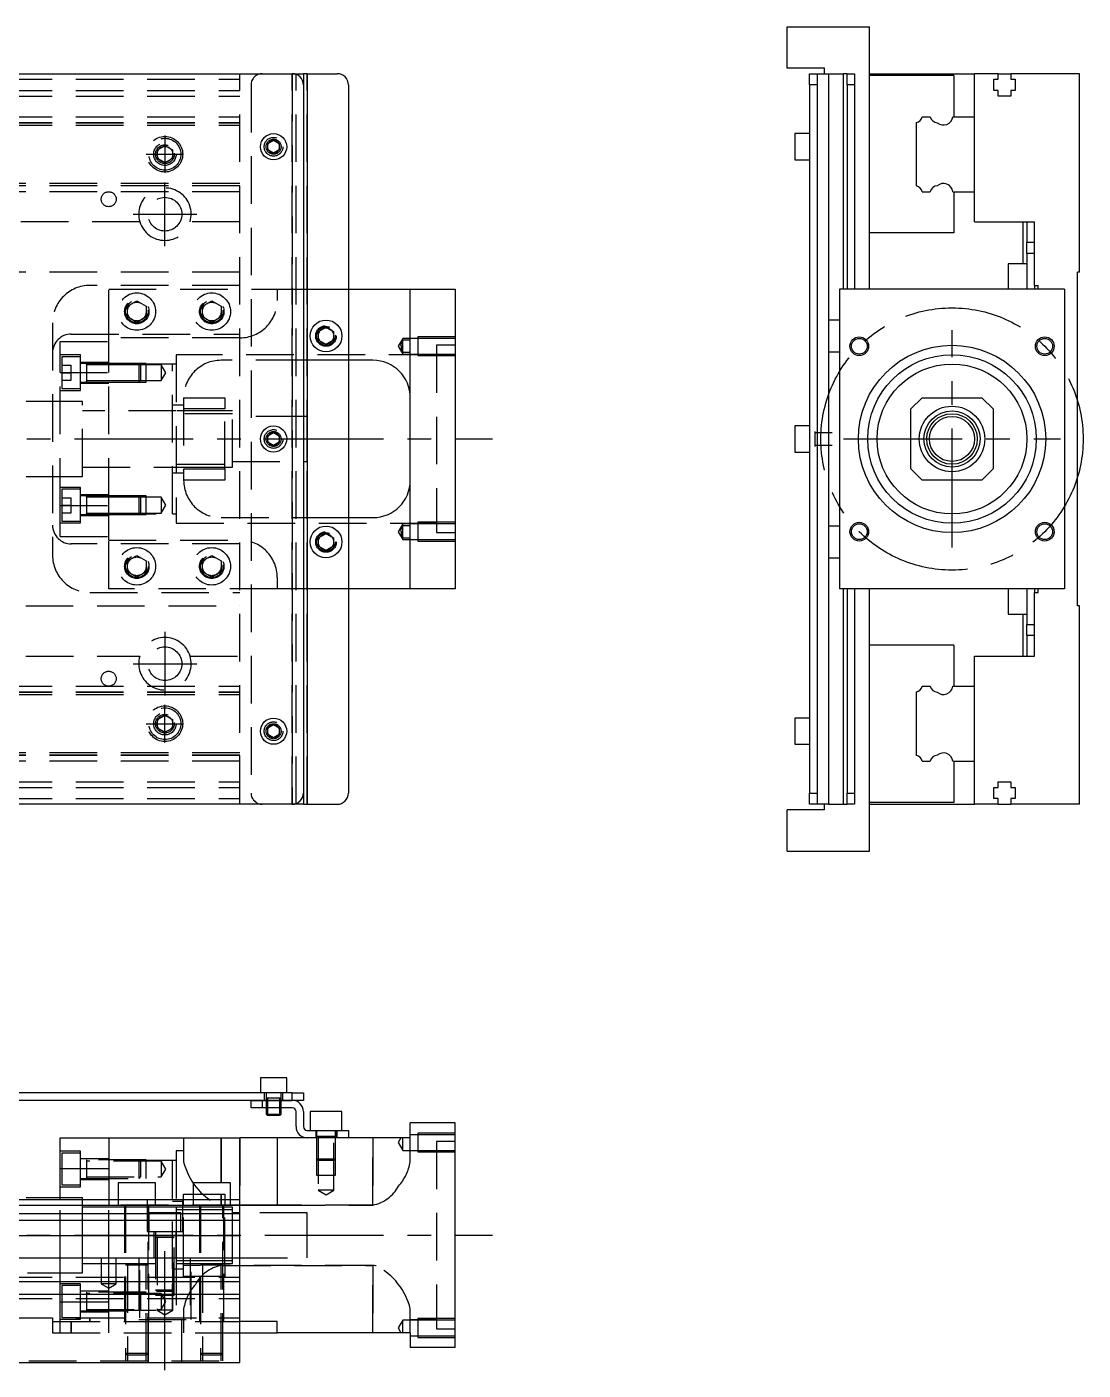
# Model space of a CAD drawing. Extents: x -15 to 762, y -280 to 112.
# Drawn here: x 480.1 to 762.1, y -248.6 to 110 of the extents above; entities that cross this region are included whole.
import ezdxf

# ---------------------------------------------------------------- set-up
doc = ezdxf.new("R2010")
doc.units = 0
doc.linetypes.add('CENTER', pattern=[50.8, 31.75, -6.35, 6.35, -6.35])
doc.linetypes.add('DASHED', pattern=[19.05, 12.7, -6.35])
doc.layers.get('0').update_dxf_attribs({"linetype": 'CONTINUOUS'})
doc.layers.add('CENTER', color=1, linetype='CENTER')

msp = doc.modelspace()

# ---------------------------------------------------------------- linework, layer by layer
at = {"color": 7, "linetype": 'CONTINUOUS'}
for p, q in [((683.1, 110), (705.1, 110)), ((683.1, 99), (683.1, 110)), ((705.1, 40), (705.1, 110)), ((3, 97.5), (551, 97.5)), ((551, 97.5), (554, 97.5)), ((554, 97.5), (554, 94.5)), ((555, 97.5), (554, 97.5)), ((555, 97.5), (555, -97.5)), ((555, 97.5), (563, 97.5)), ((693.1, 99), (683.1, 99)), ((689.1, 97.5), (691.1, 97.5)), ((689.1, 94.5), (689.1, 97.5)), ((691.1, 97.5), (694.1, 97.5)), ((691.1, 97.5), (691.1, 94.5)), ((693.1, 97.5), (693.1, 99)), ((694.1, 97.5), (694.1, 31.75)), ((694.1, 97.5), (698.1, 97.5)), ((698.1, 40), (698.1, 97.5)), ((699.1, 97.5), (698.1, 97.5)), ((699.1, 97.5), (701.1, 97.5)), ((699.1, 94.5), (699.1, 97.5)), ((701.1, 97.5), (701.1, 94.5)), ((705.1, 97.5), (733.1, 97.5)), ((727.6, 97), (705.1, 97)), ((727.6, 97), (727.6, 86)), ((733.1, 86), (733.1, 97.5)), ((739.4, 97.5), (733.1, 97.5)), ((739.4, 97.5), (742.8, 97.5)), ((739.4, 96), (739.4, 97.5)), ((742.8, 97.5), (742.8, 96)), ((761.1, 97.5), (742.8, 97.5)), ((761.1, 44.5), (761.1, 97.5)), ((554, 94.5), (554, -94.5)), ((566, 94.5), (566, -94.5)), ((691.1, 94.5), (689.1, 94.5)), ((689.1, 94.5), (689.1, -94.5)), ((691.1, 94.5), (691.1, -94.5)), ((701.1, 94.5), (699.1, 94.5)), ((699.1, 94.5), (699.1, 40)), ((700.2, 94.500006), (700.2, 94.499148)), ((701.1, 94.5), (701.1, 40)), ((738.25, 96), (739.4, 96)), ((738.25, 93), (738.25, 96)), ((742.8, 96), (743.95, 96)), ((743.95, 96), (743.95, 93)), ((739.4, 93), (738.25, 93)), ((739.4, 91.5), (739.4, 93)), ((742.8, 91.5), (739.4, 91.5)), ((742.8, 93), (742.8, 91.5)), ((743.95, 93), (742.8, 93)), ((717.6, 67.539608), (717.6, 84.460392)), ((719.139608, 86), (721.260392, 86)), ((727.281934, 86), (733.1, 86)), ((733.1, 66), (733.1, 86)), ((733.1, 66), (733.1, 86)), ((544.5, 78.866026), (546, 79.73205)), ((546, 79.73205), (547.5, 78.866026)), ((685.1, 81.5), (685.1, 78)), ((689.1, 81.5), (685.1, 81.5)), ((544.5, 77.133974), (544.5, 78.866026)), ((546, 76.26795), (544.5, 77.133974)), ((547.5, 77.133974), (546, 76.26795)), ((547.5, 78.866026), (547.5, 77.133974)), ((685.1, 78), (685.1, 74.5)), ((685.1, 74.5), (689.1, 74.5)), ((719.139608, 66), (721.260392, 66)), ((727.281934, 66), (733.1, 66)), ((727.6, 66), (727.6, 55)), ((733.1, 58), (733.1, 66)), ((733.1, 58), (749.1, 58)), ((746.1, 46.75), (746.1, 58)), ((747.1, 58), (747.1, 52.5)), ((749.1, 41), (749.1, 58)), ((727.6, 55), (705.1, 55)), ((747.1, 52.5), (749.1, 52.5)), ((747.1, 49.5), (747.1, 52.5)), ((742.1, 46.75), (742.1, 42.5)), ((747.1, 46.75), (742.1, 46.75)), ((749.1, 49.5), (747.1, 49.5)), ((747.1, 49.5), (747.1, 40)), ((761.1, 44.5), (760.6, 44.5)), ((760.6, -44.5), (760.6, 44.5)), ((566, 40), (582.5, 40)), ((582.5, -40), (582.5, 40)), ((582.5, 40), (594.5, 40)), ((594.5, 40), (594.5, -40)), ((757.1, 40), (697.1, 40)), ((697.1, 40), (697.1, -40)), ((742.1, 42.5), (742.1, 40)), ((749.1, 41), (750.1, 41)), ((749.1, 41), (749.1, 40)), ((750.1, 40), (750.1, 41)), ((757.1, 40), (757.1, -40)), ((558, 28.6547), (560, 29.809402)), ((560, 29.809402), (562, 28.6547)), ((694.1, 31.75), (694.1, 27.5)), ((697.1, 31.75), (694.1, 31.75)), ((558, 26.3453), (558, 28.6547)), ((560, 25.190598), (558, 26.3453)), ((562, 26.3453), (560, 25.190598)), ((562, 28.6547), (562, 26.3453)), ((694.1, 27.5), (694.1, 23.25)), ((694.1, 23.25), (694.1, -23.25)), ((694.1, 23.25), (697.1, 23.25)), ((572.5, 21), (566, 21)), ((719.1, 11), (716.1, 8)), ((719.1, 11), (735.1, 11)), ((738.1, 8), (735.1, 11)), ((716.1, -8), (716.1, 8)), ((738.1, 8), (738.1, -8)), ((544.5, 0.866026), (546, 1.73205)), ((544.5, -0.866026), (544.5, 0.866026)), ((546, 1.73205), (547.5, 0.866026)), ((547.5, 0.866026), (547.5, -0.866026)), ((685.1, 3.5), (685.1, 0)), ((689.1, 3.5), (685.1, 3.5)), ((685.1, 0), (685.1, -3.5)), ((690.5, 2.000006), (690.5, 1.41499)), ((691.1, 1.65), (690.5, 1.65)), ((690.5, 1.41499), (690.5, 0)), ((690.5, 0), (690.5, -1.415062)), ((693.1, 1.65), (691.1, 1.65)), ((695.1, 1.65), (693.1, 1.65)), ((546, -1.73205), (544.5, -0.866026)), ((547.5, -0.866026), (546, -1.73205)), ((685.1, -3.5), (689.1, -3.5)), ((690.5, -1.415062), (690.5, -2.000006)), ((690.5, -1.65), (691.1, -1.65)), ((691.1, -1.65), (693.1, -1.65)), ((693.1, -1.65), (695.1, -1.65)), ((716.1, -8), (719.1, -11)), ((735.1, -11), (738.1, -8)), ((735.1, -11), (719.1, -11)), ((566, -21), (572.5, -21)), ((694.1, -23.25), (694.1, -27.5)), ((697.1, -23.25), (694.1, -23.25)), ((558, -26.3453), (560, -25.190598)), ((558, -28.6547), (558, -26.3453)), ((560, -29.809402), (558, -28.6547)), ((560, -25.190598), (562, -26.3453)), ((562, -28.6547), (560, -29.809402)), ((562, -26.3453), (562, -28.6547)), ((694.1, -27.5), (694.1, -31.75)), ((694.1, -31.75), (694.1, -97.5)), ((694.1, -31.75), (697.1, -31.75)), ((582.5, -40), (566, -40)), ((594.5, -40), (582.5, -40)), ((757.1, -40), (697.1, -40)), ((698.1, -97.5), (698.1, -40)), ((699.1, -40), (699.1, -94.5)), ((701.1, -40), (701.1, -94.5)), ((705.1, -110), (705.1, -40)), ((742.1, -40), (742.1, -42.5)), ((742.1, -42.5), (742.1, -46.75)), ((747.1, -40), (747.1, -49.5)), ((749.1, -40), (749.1, -41)), ((749.1, -58), (749.1, -41)), ((749.1, -41), (750.1, -41)), ((750.1, -41), (750.1, -40)), ((761.1, -44.5), (760.6, -44.5)), ((761.1, -97.5), (761.1, -44.5)), ((742.1, -46.75), (747.1, -46.75)), ((746.1, -58), (746.1, -46.75)), ((747.1, -49.5), (749.1, -49.5)), ((747.1, -52.5), (747.1, -49.5)), ((749.1, -52.5), (747.1, -52.5)), ((747.1, -52.5), (747.1, -58)), ((727.6, -55), (705.1, -55)), ((727.6, -55), (727.6, -66)), ((733.1, -66), (733.1, -58)), ((733.1, -58), (749.1, -58)), ((717.6, -84.460392), (717.6, -67.539608)), ((719.139608, -66), (721.260392, -66)), ((727.281934, -66), (733.1, -66)), ((733.1, -86), (733.1, -66)), ((733.1, -86), (733.1, -66)), ((685.1, -74.5), (685.1, -78)), ((689.1, -74.5), (685.1, -74.5)), ((544.5, -77.133974), (546, -76.26795)), ((544.5, -78.866026), (544.5, -77.133974)), ((546, -79.73205), (544.5, -78.866026)), ((546, -76.26795), (547.5, -77.133974)), ((547.5, -78.866026), (546, -79.73205)), ((547.5, -77.133974), (547.5, -78.866026)), ((685.1, -78), (685.1, -81.5)), ((685.1, -81.5), (689.1, -81.5)), ((719.139608, -86), (721.260392, -86)), ((727.281934, -86), (733.1, -86)), ((727.6, -86), (727.6, -97)), ((733.1, -97.5), (733.1, -86)), ((738.25, -93), (739.4, -93)), ((738.25, -96), (738.25, -93)), ((739.4, -91.5), (742.8, -91.5)), ((739.4, -93), (739.4, -91.5)), ((742.8, -91.5), (742.8, -93)), ((742.8, -93), (743.95, -93)), ((743.95, -93), (743.95, -96)), ((554, -94.5), (554, -97.5)), ((689.1, -94.5), (691.1, -94.5)), ((689.1, -97.5), (689.1, -94.5)), ((691.1, -94.5), (691.1, -97.5)), ((699.1, -94.5), (701.1, -94.5)), ((699.1, -97.5), (699.1, -94.5)), ((701.1, -94.5), (701.1, -97.5)), ((739.4, -96), (738.25, -96)), ((739.4, -97.5), (739.4, -96)), ((742.8, -96), (742.8, -97.5)), ((743.95, -96), (742.8, -96)), ((551, -97.5), (3, -97.5)), ((554, -97.5), (551, -97.5)), ((554, -97.5), (555, -97.5)), ((555, -97.5), (563, -97.5)), ((683.1, -110), (683.1, -99)), ((693.1, -99), (683.1, -99)), ((691.1, -97.5), (689.1, -97.5)), ((694.1, -97.5), (691.1, -97.5)), ((693.1, -99), (693.1, -97.5)), ((694.1, -97.5), (698.1, -97.5)), ((698.1, -97.5), (699.1, -97.5)), ((701.1, -97.5), (699.1, -97.5)), ((727.6, -97), (705.1, -97)), ((705.1, -97.5), (733.1, -97.5)), ((739.4, -97.5), (733.1, -97.5)), ((739.4, -97.5), (742.8, -97.5)), ((761.1, -97.5), (742.8, -97.5)), ((683.1, -110), (705.1, -110)), ((549.5, -170.55), (542.5, -170.55)), ((542.5, -170.55), (542.5, -174.55)), ((549.5, -174.55), (549.5, -170.55)), ((551, -174.55), (377, -174.55)), ((551, -176.55), (551, -174.55)), ((551, -174.55), (554, -174.55)), ((554, -174.55), (554, -176.55)), ((543, -176.55), (377, -176.55)), ((540, -178.55), (540, -176.55)), ((543, -178.55), (540, -178.55)), ((543, -176.55), (543, -178.55)), ((543, -176.55), (551, -176.55)), ((551, -176.55), (543, -176.55)), ((551, -178.55), (543, -178.55)), ((544, -178.55), (544, -180.2)), ((544.35, -178.55), (544.35, -180.55)), ((547.65, -180.55), (547.65, -178.55)), ((548, -180.2), (548, -178.55)), ((554, -176.55), (551, -176.55)), ((544, -180.2), (548, -180.2)), ((544, -180.2), (544.35, -180.55)), ((547.65, -180.55), (544.35, -180.55)), ((547.65, -180.55), (548, -180.2)), ((552, -183.55), (552, -179.55)), ((554, -179.55), (554, -183.55)), ((564.25, -179.55), (555.75, -179.55)), ((555.75, -179.55), (555.75, -184.55)), ((564.25, -184.55), (564.25, -179.55)), ((594.5, -182.55), (582.5, -182.55)), ((582.5, -186.55), (582.5, -182.55)), ((594.5, -242.55), (594.5, -182.55)), ((555, -184.55), (563, -184.55)), ((563, -186.55), (563, -184.55)), ((563, -184.55), (566, -184.55)), ((566, -184.55), (566, -186.55)), ((489, -186.55), (502, -186.55)), ((489, -194.76658), (489, -186.55)), ((502, -186.55), (537, -186.55)), ((502, -186.55), (502, -203.05)), ((537, -203.05), (537, -186.55)), ((547, -186.55), (537, -186.55)), ((555, -186.55), (547, -186.55)), ((547, -186.55), (547, -204.55)), ((563, -186.55), (555, -186.55)), ((566, -186.55), (563, -186.55)), ((582.5, -186.55), (566, -186.55)), ((489, -194.76658), (502, -194.76658)), ((489, -203.05), (489, -194.76658)), ((514.5, -198.55), (504.5, -198.55)), ((504.5, -198.55), (504.5, -203.05)), ((514.5, -203.05), (514.5, -198.55)), ((534.5, -198.55), (524.5, -198.55)), ((524.5, -198.55), (524.5, -203.05)), ((534.5, -203.05), (534.5, -198.55)), ((537, -203.05), (370.5, -203.05)), ((489, -202.55), (480, -202.55)), ((537, -246.55), (537, -203.05)), ((537, -204.589608), (370.5, -204.589608)), ((370.5, -206.710392), (537, -206.710392)), ((520, -205.049994), (520, -220.050006)), ((522, -205.8), (520, -205.8)), ((526.5, -205.8), (522, -205.8)), ((532.5, -205.8), (526.5, -205.8)), ((533, -205.8), (532.5, -205.8)), ((535, -205.8), (533, -205.8)), ((547, -204.55), (537, -204.55)), ((537, -208.620532), (370.5, -208.620532)), ((537, -212.731934), (370.5, -212.731934)), ((520, -212.55), (520, -220.050006)), ((17, -218.55), (537, -218.55)), ((520, -219.3), (535, -219.3)), ((17, -224.85), (537, -224.85)), ((17, -228.25), (537, -228.25)), ((547, -235.55), (537, -235.55)), ((547, -238.55), (547, -235.55)), ((537, -238.55), (547, -238.55)), ((582.5, -238.55), (547, -238.55)), ((582.5, -238.55), (582.5, -242.55)), ((594.5, -242.55), (582.5, -242.55)), ((17, -246.55), (537, -246.55))]:
    msp.add_line(p, q, dxfattribs=at)
at = {"color": 3, "linetype": 'DASHED'}
for p, q in [((537, -97.5), (537, 97.5)), ((551, -97.5), (551, 97.5)), ((551, 97.5), (551, -97.5)), ((552, -97.5), (552, 97.5)), ((555, -97.5), (555, 97.5)), ((17, 96), (537, 96)), ((540, 94.5), (540, -94.5)), ((17, 93), (537, 93)), ((17, 91.5), (537, 91.5)), ((17, 86), (537, 86)), ((17, 84.460392), (537, 84.460392)), ((17, 84.403994), (537, 84.403994)), ((17, 83.8), (537, 83.8)), ((515, 77.1547), (517, 78.309402)), ((515, 74.8453), (515, 77.1547)), ((517, 78.309402), (519, 77.1547)), ((519, 77.1547), (519, 74.8453)), ((519.483582, 76.286038), (519.5, 76)), ((547.973226, 78.326156), (548, 78)), ((517, 73.690598), (515, 74.8453)), ((519, 74.8453), (517, 73.690598)), ((537, 68.2), (17, 68.2)), ((537, 67.596006), (17, 67.596006)), ((537, 67.539608), (17, 67.539608)), ((537, 66), (17, 66)), ((510.291796, 58), (403.708204, 58)), ((537, 58), (523.708204, 58)), ((537, 44.5), (22.640312, 44.5)), ((537, 41), (497, 41)), ((502, 27), (502, 40)), ((502, 40), (547, 40)), ((547, 40), (547, 37)), ((547, 40), (554, 40)), ((554, 40), (566, 40)), ((507, 35.443376), (509.5, 36.886752)), ((509.5, 36.886752), (512, 35.443376)), ((527, 35.443376), (529.5, 36.886752)), ((529.5, 36.886752), (532, 35.443376)), ((507, 32.556624), (507, 35.443376)), ((509.5, 31.113248), (507, 32.556624)), ((512, 32.556624), (509.5, 31.113248)), ((512, 35.443376), (512, 32.556624)), ((512.477798, 34.364306), (512.5, 34)), ((527, 32.556624), (527, 35.443376)), ((529.5, 31.113248), (527, 32.556624)), ((532, 32.556624), (529.5, 31.113248)), ((532, 35.443376), (532, 32.556624)), ((532.477798, 34.364306), (532.5, 34)), ((487, 31), (487, -31)), ((489, 17.78342), (489, 26)), ((489, 26), (502, 26)), ((492, 28), (537, 28)), ((502, 17.78342), (502, 27)), ((537, 27), (502, 27)), ((502, 17.78342), (502, 26)), ((562.483582, 27.786038), (562.5, 27.5)), ((580.5, 26.848738), (579.287564, 24.748738)), ((580.016436, 24.911344), (580.060666, 25.226886)), ((580.060666, 25.226886), (580.163852, 25.611128)), ((580.163852, 25.611128), (580.302956, 25.985522)), ((580.302956, 25.985522), (580.5, 26.435254)), ((584.5, 26.848738), (580.5, 26.848738)), ((580.5, 26.435254), (580.5, 26.848738)), ((580.5, 23.06222), (580.5, 26.435794)), ((580.5, 26.435254), (582.5, 26.435254)), ((584.5, 27.248732), (584.5, 22.248742)), ((594.5, 27.248732), (584.5, 27.248732)), ((594.5, 26.848738), (584.5, 26.848738)), ((494.5, 22.42767), (489, 22.42767)), ((489.5, 21.92767), (489.5, 13.42767)), ((494.5, 21.92767), (489.5, 21.92767)), ((494.5, 12.92767), (494.5, 22.42767)), ((520, 22.5), (520, -22.5)), ((589.5, 22.5), (520, 22.5)), ((579.287564, 24.748738), (580.5, 22.648738)), ((580.5, 22.648738), (580.5, 23.06222)), ((582.5, 23.06222), (580.5, 23.06222)), ((580.5, 22.648738), (584.5, 22.648738)), ((584.5, 22.648738), (594.5, 22.648738)), ((584.5, 22.248742), (594.5, 22.248742)), ((589.5, 25), (589.5, -25)), ((594.5, 25), (589.5, 25)), ((489.5, 19.67767), (492, 19.67767)), ((492, 17.67767), (492, 19.67767)), ((502, 20.42767), (494.5, 20.42767)), ((496.105, 20.17767), (494.5, 20.17767)), ((502, 20.17767), (496.095, 20.17767)), ((496.1, 20.177674), (496.1, 15.177664)), ((496.1, 20.17767), (496.1, 19.92022)), ((496.1, 19.920202), (496.1, 20.17767)), ((496.1, 19.92022), (496.1, 15.435068)), ((502, 19.77767), (496.1, 19.77767)), ((510.1, 20.17767), (502, 20.17767)), ((510.1, 20.177664), (502, 20.177664)), ((519, 20), (502, 20)), ((519, 20), (502, 20)), ((510.5, 19.77767), (502, 19.77767)), ((510.5, 19.77767), (502, 19.77767)), ((510.1, 15.17767), (510.1, 20.17767)), ((510.5, 19.77767), (510.1, 20.17767)), ((512, 20.177664), (510.1, 20.177664)), ((510.5, 19.77767), (510.5, 15.57767)), ((512, 19.77767), (510.5, 19.77767)), ((512, 15.177674), (512, 20.177664)), ((516, 19.77767), (512, 19.77767)), ((516, 19.77767), (516, 15.57767)), ((517.212436, 17.67767), (516, 19.77767)), ((519, -20), (519, 20)), ((520, 20), (519, 20)), ((554, 21), (532, 21)), ((566, 21), (554, 21)), ((489, 17.78342), (502, 17.78342)), ((489, -17.78342), (489, 17.78342)), ((489.5, 17.67767), (492, 17.67767)), ((489.5, 15.67767), (492, 15.67767)), ((492, 15.67767), (492, 17.67767)), ((494.5, 15.17767), (496.105, 15.17767)), ((494.5, 14.92767), (502, 14.92767)), ((496.095, 15.17767), (502, 15.17767)), ((496.1, 15.57767), (502, 15.57767)), ((496.1, 15.17767), (496.1, 15.435118)), ((496.1, 15.435068), (496.1, 15.17767)), ((502, -17.78342), (502, 17.78342)), ((502, -17.78342), (502, 17.78342)), ((502, 15.57767), (510.5, 15.57767)), ((502, 15.57767), (510.5, 15.57767)), ((502, 15.177674), (510.1, 15.177674)), ((502, 15.17767), (510.1, 15.17767)), ((510.1, 15.17767), (510.5, 15.57767)), ((510.1, 15.177674), (512, 15.177674)), ((510.5, 15.57767), (512, 15.57767)), ((512, 15.57767), (516, 15.57767)), ((516, 15.57767), (517.212436, 17.67767)), ((489, 12.92767), (494.5, 12.92767)), ((489.5, 13.42767), (494.5, 13.42767)), ((522, 11), (533, 11)), ((522, 11), (522, -11)), ((533, 11), (533, 8)), ((489, 10), (479.995, 10)), ((495, 10), (489, 10)), ((495, 10), (489, 10)), ((495, -10), (495, 10)), ((495, -10), (495, 10)), ((520.005, 7.5), (495, 7.5)), ((519.995, 7.5), (495, 7.5)), ((522, 9), (519, 9)), ((533, 7.5), (519.995, 7.5)), ((520.005, 7.5), (519.995, 7.5)), ((533, 7.5), (520.005, 7.5)), ((533, 8), (522, 8)), ((533, -8), (533, 8)), ((535, 7.5), (533, 7.5)), ((535, -7.5), (535, 7.5)), ((535, 6.75), (520, 6.75)), ((554, 6), (535, 6)), ((555, 6), (554, 6)), ((555, -6), (555, 6)), ((547.973226, 0.326156), (548, 0)), ((520, -6.75), (535, -6.75)), ((535, -6), (554, -6)), ((554, -6), (555, -6)), ((479.995, -10), (489, -10)), ((489, -10), (495, -10)), ((489, -10), (495, -10)), ((495, -7.5), (520.005, -7.5)), ((495, -7.5), (519.995, -7.5)), ((519, -9), (522, -9)), ((519.995, -7.5), (533, -7.5)), ((519.995, -7.5), (520.005, -7.5)), ((520.005, -7.5), (533, -7.5)), ((522, -8), (533, -8)), ((533, -7.5), (535, -7.5)), ((533, -8), (533, -11)), ((494.5, -12.92767), (489, -12.92767)), ((489.5, -13.42767), (489.5, -21.92767)), ((494.5, -13.42767), (489.5, -13.42767)), ((494.5, -22.42767), (494.5, -12.92767)), ((533, -11), (522, -11)), ((489, -17.78342), (502, -17.78342)), ((489, -26), (489, -17.78342)), ((489.5, -15.67767), (492, -15.67767)), ((489.5, -17.67767), (492, -17.67767)), ((492, -17.67767), (492, -15.67767)), ((492, -19.67767), (492, -17.67767)), ((502, -14.92767), (494.5, -14.92767)), ((496.105, -15.17767), (494.5, -15.17767)), ((502, -15.177672), (496.095, -15.17767)), ((496.1, -15.177664), (496.1, -20.177674)), ((496.1, -15.177664), (496.1, -20.177674)), ((496.1, -15.177664), (496.1, -20.177674)), ((496.1, -15.17767), (496.1, -15.435118)), ((496.1, -15.435136), (496.1, -15.17767)), ((496.1, -15.435118), (496.1, -19.920272)), ((502, -15.57767), (496.1, -15.57767)), ((510.1, -15.17767), (502, -15.177672)), ((510.1, -15.177674), (502, -15.177674)), ((510.5, -15.57767), (502, -15.57767)), ((510.5, -15.57767), (502, -15.57767)), ((502, -26), (502, -17.78342)), ((502, -27), (502, -17.78342)), ((510.1, -20.17767), (510.1, -15.17767)), ((510.5, -15.57767), (510.1, -15.17767)), ((512, -15.177674), (510.1, -15.177674)), ((510.5, -15.57767), (510.5, -19.77767)), ((512, -15.57767), (510.5, -15.57767)), ((512, -20.177664), (512, -15.177674)), ((516, -15.57767), (512, -15.57767)), ((516, -15.57767), (516, -19.77767)), ((517.212436, -17.67767), (516, -15.57767)), ((516, -19.77767), (517.212436, -17.67767)), ((489.5, -19.67767), (492, -19.67767)), ((494.5, -20.17767), (496.105, -20.17767)), ((494.5, -20.42767), (502, -20.42767)), ((496.095, -20.17767), (502, -20.177668)), ((496.1, -19.77767), (502, -19.77767)), ((496.1, -20.17767), (496.1, -19.92022)), ((496.1, -19.920272), (496.1, -20.17767)), ((502, -19.77767), (510.5, -19.77767)), ((502, -19.77767), (510.5, -19.77767)), ((502, -20), (519, -20)), ((502, -20), (519, -20)), ((502, -20.177664), (510.1, -20.177664)), ((502, -20.177668), (510.1, -20.17767)), ((510.1, -20.17767), (510.5, -19.77767)), ((510.1, -20.177664), (512, -20.177664)), ((510.5, -19.77767), (512, -19.77767)), ((512, -19.77767), (516, -19.77767)), ((519, -20), (520, -20)), ((532, -21), (554, -21)), ((554, -21), (566, -21)), ((489, -22.42767), (494.5, -22.42767)), ((489.5, -21.92767), (494.5, -21.92767)), ((520, -22.5), (589.5, -22.5)), ((580.5, -22.648738), (579.287564, -24.748738)), ((579.287564, -24.748738), (580.5, -26.848738)), ((580.016436, -24.586132), (580.060666, -24.27059)), ((580.060666, -24.27059), (580.163852, -23.886348)), ((580.163852, -23.886348), (580.302956, -23.511954)), ((580.302956, -23.511954), (580.5, -23.06222)), ((584.5, -22.648738), (580.5, -22.648738)), ((580.5, -23.06222), (580.5, -22.648738)), ((580.5, -26.435254), (580.5, -23.06168)), ((580.5, -23.06222), (582.5, -23.06222)), ((584.5, -22.248742), (584.5, -27.248732)), ((594.5, -22.248742), (584.5, -22.248742)), ((594.5, -22.648738), (584.5, -22.648738)), ((589.5, -25), (594.5, -25)), ((489, -26), (502, -26)), ((537, -28), (492, -28)), ((502, -27), (537, -27)), ((502, -40), (502, -27)), ((557.5, -27.5), (557.52689, -27.134318)), ((580.5, -26.848738), (580.5, -26.435254)), ((582.5, -26.435254), (580.5, -26.435254)), ((580.5, -26.848738), (584.5, -26.848738)), ((584.5, -26.848738), (594.5, -26.848738)), ((584.5, -27.248732), (594.5, -27.248732)), ((507, -32.556624), (509.5, -31.113248)), ((509.5, -31.113248), (512, -32.556624)), ((527, -32.556624), (529.5, -31.113248)), ((529.5, -31.113248), (532, -32.556624)), ((506.5, -34), (506.520026, -33.653944)), ((507, -35.443376), (507, -32.556624)), ((509.5, -36.886752), (507, -35.443376)), ((512, -35.443376), (509.5, -36.886752)), ((512, -32.556624), (512, -35.443376)), ((527, -35.443376), (527, -32.556624)), ((529.5, -36.886752), (527, -35.443376)), ((532, -35.443376), (529.5, -36.886752)), ((532, -32.556624), (532, -35.443376)), ((532.477798, -33.635694), (532.5, -34)), ((547, -37), (547, -40)), ((497, -41), (537, -41)), ((547, -40), (502, -40)), ((554, -40), (547, -40)), ((566, -40), (554, -40)), ((22.640312, -44.5), (537, -44.5)), ((403.708204, -58), (510.291796, -58)), ((523.708204, -58), (537, -58)), ((17, -66), (537, -66)), ((17, -67.539608), (537, -67.539608)), ((17, -67.596006), (537, -67.596006)), ((17, -68.2), (537, -68.2)), ((515, -74.8453), (517, -73.690598)), ((515, -77.1547), (515, -74.8453)), ((517, -73.690598), (519, -74.8453)), ((519, -74.8453), (519, -77.1547)), ((517, -78.309402), (515, -77.1547)), ((519, -77.1547), (517, -78.309402)), ((519.483582, -75.713962), (519.5, -76)), ((547.973226, -77.673844), (548, -78)), ((537, -83.8), (17, -83.8)), ((537, -84.403994), (17, -84.403994)), ((537, -84.460392), (17, -84.460392)), ((537, -86), (17, -86)), ((537, -86), (537, -84.460392)), ((17, -91.5), (537, -91.5)), ((17, -93), (537, -93)), ((17, -96), (537, -96)), ((543.5, -174.55), (543.5, -176.55)), ((544, -174.55), (544, -178.55)), ((548, -178.55), (548, -174.55)), ((548.5, -176.55), (548.5, -174.55)), ((540, -176.55), (543, -176.55)), ((548.000006, -175.95), (543.999994, -175.95)), ((544.000006, -176.55), (544.000006, -178.55)), ((544.35, -175.95), (544.35, -178.55)), ((547.65, -178.55), (547.65, -175.95)), ((547.999994, -178.55), (547.999994, -176.55)), ((557.25, -184.55), (557.25, -186.55)), ((562.500006, -186.15), (557.499994, -186.15)), ((557.500006, -184.55), (557.500006, -196.55)), ((557.9, -186.15), (557.9, -200.55)), ((562.1, -200.55), (562.1, -186.15)), ((562.499994, -196.55), (562.499994, -184.55)), ((562.75, -186.55), (562.75, -184.55)), ((584.5, -185.701262), (582.5, -185.701262)), ((584.5, -185.301268), (584.5, -190.301258)), ((594.5, -185.301268), (584.5, -185.301268)), ((594.5, -185.701262), (584.5, -185.701262)), ((522, -186.55), (522, -192.922214)), ((532, -198.55), (532, -186.55)), ((532, -186.55), (532, -198.55)), ((537, -186.55), (537, -203.05)), ((572.5, -186.55), (572.5, -204.472252)), ((572.5, -204.472252), (572.5, -186.55)), ((580.009982, -186.55), (579.287564, -187.801262)), ((579.287564, -187.801262), (580.5, -189.901262)), ((580.5, -189.901262), (580.5, -186.55)), ((580.5, -189.901262), (584.5, -189.901262)), ((582.5, -192.922214), (582.5, -186.55)), ((584.5, -189.901262), (594.5, -189.901262)), ((589.5, -187.55), (589.5, -237.55)), ((594.5, -187.55), (589.5, -187.55)), ((494.5, -190.12233), (489, -190.12233)), ((489.5, -190.62233), (489.5, -194.87233)), ((494.5, -190.62233), (489.5, -190.62233)), ((494.5, -199.62233), (494.5, -190.12233)), ((502, -192.12233), (494.5, -192.12233)), ((512, -192.372336), (494.5, -192.372336)), ((496.1, -192.372326), (496.1, -197.372336)), ((516, -192.77233), (496.1, -192.77233)), ((519, -192.55), (502, -192.55)), ((510.1, -194.87233), (510.1, -192.37233)), ((510.5, -192.77233), (510.1, -192.37233)), ((510.5, -192.77233), (510.5, -194.87233)), ((512, -197.372326), (512, -192.372336)), ((516, -192.77233), (516, -194.87233)), ((517.212436, -194.87233), (516, -192.77233)), ((519, -203.05), (519, -192.55)), ((520, -192.55), (519, -192.55)), ((520, -190.05), (520, -211.55)), ((522, -190.05), (520, -190.05)), ((557.5, -192.15), (562.5, -192.15)), ((557.5, -192.15), (557.9, -192.55)), ((562.1, -192.55), (557.9, -192.55)), ((562.1, -192.55), (562.5, -192.15)), ((589.5, -190.05), (582.5, -190.05)), ((584.5, -190.301258), (594.5, -190.301258)), ((489.5, -194.87233), (489.5, -199.12233)), ((496.1, -196.97233), (516, -196.97233)), ((510.1, -197.37233), (510.1, -194.87233)), ((510.1, -197.37233), (510.5, -196.97233)), ((510.5, -194.87233), (510.5, -196.97233)), ((516, -194.87233), (516, -196.97233)), ((516, -196.97233), (517.212436, -194.87233)), ((557.500006, -196.55), (562.499994, -196.55)), ((489, -199.62233), (494.5, -199.62233)), ((489.5, -199.12233), (494.5, -199.12233)), ((494.5, -197.372326), (512, -197.372326)), ((494.5, -197.62233), (502, -197.62233)), ((562.1, -200.55), (557.9, -200.55)), ((557.9, -200.55), (560, -201.762436)), ((560, -201.762436), (562.1, -200.55)), ((495, -202.55), (489, -202.55)), ((489, -218.55), (489, -203.05)), ((495, -203.05), (495, -202.55)), ((495, -212.55), (495, -203.05)), ((502, -203.05), (502, -204.55)), ((504.5, -203.05), (504.5, -204.55)), ((512.25, -203.05), (512.25, -211.55)), ((514.5, -204.55), (514.5, -203.05)), ((519, -221.55), (519, -203.05)), ((522, -203.55), (519, -203.55)), ((521.75, -211.55), (521.75, -203.05)), ((522, -201.55), (524.5, -201.55)), ((522, -203.05), (522, -201.55)), ((522, -204.55), (522, -203.05)), ((524.5, -201.55), (527, -201.55)), ((524.5, -203.05), (524.5, -204.55)), ((527, -201.55), (529.5, -201.55)), ((529.5, -201.55), (532, -201.55)), ((531.072778, -204.361004), (531.307618, -204.410138)), ((532, -201.55), (533, -201.55)), ((532, -204.472252), (532, -201.55)), ((532, -201.55), (532, -203.05)), ((532, -203.05), (532, -204.472252)), ((533, -201.55), (533, -203.05)), ((533, -203.05), (533, -204.55)), ((534.5, -204.55), (534.5, -203.05)), ((502, -205.05), (495, -205.05)), ((537, -204.55), (502, -204.55)), ((502, -218.55), (502, -204.55)), ((506.5, -205.05), (502, -205.05)), ((506.25, -204.55), (506.25, -235.55)), ((506.499923, -204.55), (506.500006, -246.05)), ((512.5, -205.05), (506.5, -205.05)), ((512.499994, -246.05), (512.500077, -204.55)), ((519, -205.05), (512.5, -205.05)), ((512.75, -206.55), (512.75, -204.55)), ((512.75, -235.55), (512.75, -206.55)), ((521.25, -206.55), (512.75, -206.55)), ((512.75, -206.55), (512.75, -211.55)), ((520, -205.05), (519, -205.05)), ((520, -205.05), (519.995, -205.05)), ((520.005, -205.05), (520, -205.05)), ((522, -205.05), (520, -205.05)), ((521.25, -211.55), (521.25, -206.55)), ((522, -220.55), (522, -204.55)), ((526.5, -205.05), (522, -205.05)), ((526.25, -204.55), (526.25, -235.55)), ((526.499923, -204.55), (526.500006, -246.05)), ((532.5, -205.05), (526.5, -205.05)), ((531.307618, -204.410138), (531.652252, -204.456468)), ((531.652252, -204.456468), (532, -204.472252)), ((532, -204.472252), (533, -204.472252)), ((572.5, -204.472252), (532, -204.472252)), ((532.499994, -246.05), (532.500077, -204.55)), ((533, -205.05), (532.5, -205.05)), ((532.75, -235.55), (532.75, -204.55)), ((533, -204.472252), (534.5, -204.472252)), ((533, -220.55), (533, -204.55)), ((535, -205.05), (533, -205.05)), ((534.5, -204.472252), (537, -204.472252)), ((535, -212.55), (535, -205.05)), ((537, -206.55), (535, -206.55)), ((537, -204.472252), (547, -204.472252)), ((555, -206.55), (537, -206.55)), ((547, -204.472252), (572.5, -204.472252)), ((555, -212.55), (555, -206.55)), ((495, -218.55), (495, -212.55)), ((512.25, -211.55), (521.75, -211.55)), ((514, -211.55), (514, -218.55)), ((519.500006, -213.15), (514.499994, -213.15)), ((514.500006, -211.55), (514.500006, -228.55)), ((514.9, -213.15), (514.9, -232.55)), ((519.1, -232.55), (519.1, -213.15)), ((519.499994, -228.55), (519.499994, -211.55)), ((520, -218.55), (520, -211.55)), ((520, -218.55), (520, -211.55)), ((535, -220.05), (535, -212.55)), ((555, -218.55), (555, -212.55)), ((489, -224.85), (489, -218.55)), ((495, -222.55), (495, -218.55)), ((500, -218.55), (500, -225.55)), ((502, -224.85), (502, -218.55)), ((504, -225.55), (504, -218.55)), ((510, -218.55), (510, -235.05)), ((510.291796, -234.55), (510.291796, -218.55)), ((519.499994, -224.85), (519.499994, -218.55)), ((520, -218.55), (520, -235.05)), ((523.708204, -218.55), (523.708204, -234.55)), ((524, -235.05), (524, -218.55)), ((537, -218.55), (555, -218.55)), ((495, -220.05), (502, -220.05)), ((502, -220.05), (520.005, -220.05)), ((512.500006, -220.55), (506.499994, -220.55)), ((507, -220.55), (507, -246.05)), ((512, -246.05), (512, -220.55)), ((519, -221.55), (522, -221.55)), ((519.995, -220.05), (533, -220.05)), ((520.005, -220.05), (533, -220.05)), ((522, -220.55), (526.39999, -220.55)), ((522, -223.55), (522, -220.55)), ((532.500006, -220.55), (526.499994, -220.55)), ((527, -220.55), (527, -246.05)), ((532, -246.05), (532, -220.55)), ((572.5, -220.627748), (532.562908, -220.627748)), ((532.562908, -220.627748), (572.5, -220.627748)), ((532.60001, -220.55), (533, -220.55)), ((533, -220.05), (535, -220.05)), ((533, -220.55), (533, -223.55)), ((572.5, -220.627748), (572.5, -238.55)), ((572.5, -238.55), (572.5, -220.627748)), ((572.847748, -220.643532), (572.5, -220.627748)), ((573.192382, -220.689862), (572.847748, -220.643532)), ((573.427222, -220.738996), (573.192382, -220.689862)), ((17, -223.7), (537, -223.7)), ((480.291796, -222.55), (489, -222.55)), ((489, -222.55), (493.708204, -222.55)), ((489, -228.25), (489, -224.85)), ((494.5, -225.47767), (489, -225.47767)), ((493.708204, -222.55), (495, -222.55)), ((494.5, -234.97767), (494.5, -225.47767)), ((504, -225.55), (500, -225.55)), ((500, -225.55), (502, -226.7047)), ((502, -228.25), (502, -224.85)), ((502, -226.7047), (504, -225.55)), ((519, -227.55), (519, -225.55)), ((533, -223.55), (522, -223.55)), ((17, -229.4), (537, -229.4)), ((489, -230.33342), (489, -228.25)), ((489.5, -225.97767), (489.5, -228.25)), ((493.708204, -225.97767), (489.5, -225.97767)), ((489.5, -228.25), (489.5, -230.22767)), ((494.5, -225.97767), (493.708204, -225.97767)), ((502, -227.47767), (494.5, -227.47767)), ((512, -227.727674), (494.5, -227.727674)), ((496.1, -227.727664), (496.1, -232.727674)), ((516, -228.12767), (496.1, -228.12767)), ((502, -235.55), (502, -228.25)), ((510.1, -228.25), (510.1, -227.72767)), ((510.5, -228.12767), (510.1, -227.72767)), ((510.1, -230.22767), (510.1, -228.25)), ((510.5, -228.12767), (510.5, -228.25)), ((510.5, -228.25), (510.5, -230.22767)), ((514.5, -227.15), (519.5, -227.15)), ((514.5, -227.15), (514.9, -227.55)), ((514.500006, -228.55), (519.499994, -228.55)), ((519.1, -227.55), (514.9, -227.55)), ((516, -228.12767), (516, -230.22767)), ((517.212436, -230.22767), (516, -228.12767)), ((519, -228.25), (519, -227.55)), ((519, -228.55), (519, -228.25)), ((519, -232.55), (519, -228.55)), ((519.1, -227.55), (519.5, -227.15)), ((489, -230.33342), (493.708204, -230.33342)), ((489, -234.55), (489, -230.33342)), ((489.5, -230.22767), (489.5, -234.47767)), ((493.708204, -230.33342), (502, -230.33342)), ((494.5, -232.727664), (512, -232.727664)), ((494.5, -232.97767), (502, -232.97767)), ((496.1, -232.32767), (516, -232.32767)), ((502, -232.55), (520, -232.55)), ((510.1, -232.72767), (510.1, -230.22767)), ((510.1, -232.72767), (510.5, -232.32767)), ((510.5, -230.22767), (510.5, -232.32767)), ((519.1, -232.55), (514.9, -232.55)), ((514.9, -232.55), (517, -233.762436)), ((516, -230.22767), (516, -232.32767)), ((516, -232.32767), (517.212436, -230.22767)), ((517, -233.762436), (519.1, -232.55)), ((522, -232.177786), (522, -238.55)), ((582.5, -238.55), (582.5, -232.177786)), ((17, -234.55), (537, -234.55)), ((487, -234.55), (487, -235.55)), ((487, -235.55), (537, -235.55)), ((487, -235.55), (487, -238.55)), ((489, -238.55), (489, -234.55)), ((489, -234.97767), (494.5, -234.97767)), ((489.5, -234.47767), (493.708204, -234.47767)), ((492, -238.55), (492, -235.55)), ((492, -235.55), (492, -238.55)), ((493.708204, -234.47767), (494.5, -234.47767)), ((493.708204, -234.55), (537, -234.55)), ((497, -235.55), (497, -234.55)), ((497, -234.55), (497, -235.55)), ((502, -238.55), (502, -235.55)), ((510, -235.05), (524, -235.05)), ((512.5, -235.05), (512.5, -246.55)), ((520, -235.05), (522, -235.05)), ((521.5, -246.55), (521.5, -235.05)), ((580.5, -235.198738), (579.287564, -237.298738)), ((580.5, -238.55), (580.5, -235.198738)), ((584.5, -235.198738), (580.5, -235.198738)), ((582.5, -235.05), (589.5, -235.05)), ((584.5, -234.798742), (584.5, -239.798732)), ((594.5, -234.798742), (584.5, -234.798742)), ((594.5, -235.198738), (584.5, -235.198738)), ((487, -238.55), (537, -238.55)), ((579.287564, -237.298738), (580.009982, -238.55)), ((582.5, -239.398738), (584.5, -239.398738)), ((584.5, -239.398738), (594.5, -239.398738)), ((584.5, -239.798732), (594.5, -239.798732)), ((589.5, -237.55), (594.5, -237.55)), ((23.499992, -246.05), (537, -246.05)), ((506.5, -244.05), (512.5, -244.05)), ((506.5, -244.05), (507, -244.55)), ((512, -244.55), (507, -244.55)), ((512, -244.55), (512.5, -244.05)), ((526.5, -244.05), (532.5, -244.05)), ((526.5, -244.05), (527, -244.55)), ((532, -244.55), (527, -244.55)), ((532, -244.55), (532.5, -244.05))]:
    msp.add_line(p, q, dxfattribs=at)
for centre, radius in [((517, 76), 4.75), ((517, 76), 4.25), ((517, 76), 3), ((546, 78), 2.5), ((546, 78), 2), ((517, 76), 2.5), ((517, 76), 2.1), ((502, 64), 2), ((517, 60), 4.5), ((509.5, 34), 5), ((509.5, 34), 3.25), ((509.5, 34), 3), ((509.5, 34), 2.5), ((529.5, 34), 5), ((529.5, 34), 3.25), ((529.5, 34), 3), ((529.5, 34), 2.5), ((560, 27.5), 2.75), ((560, 27.5), 2.5), ((546, 0), 2.5), ((546, 0), 2), ((560, -27.5), 2.75), ((560, -27.5), 2.5), ((509.5, -34), 5), ((509.5, -34), 3.25), ((509.5, -34), 3), ((509.5, -34), 2.5), ((529.5, -34), 5), ((529.5, -34), 3.25), ((529.5, -34), 3), ((529.5, -34), 2.5), ((517, -60), 4.5), ((502, -64), 2), ((517, -76), 4.75), ((517, -76), 4.25), ((517, -76), 3), ((517, -76), 2.5), ((517, -76), 2.1), ((546, -78), 2.5), ((546, -78), 2)]:
    msp.add_circle(centre, radius, dxfattribs=at)
at = {"color": 7, "linetype": 'CONTINUOUS'}
for centre, radius in [((546, 78), 3.5), ((560, 27.5), 4.25), ((702.351262, 24.748738), 2.1), ((751.848738, 24.748738), 2.1), ((727.1, 0), 25), ((727.1, 0), 22.5), ((727.1, 0), 20), ((727.1, 0), 8.75), ((727.1, 0), 7.5), ((727.1, 0), 6.75), ((727.1, 0), 6), ((546, 0), 3.5), ((560, -27.5), 4.25), ((702.351262, -24.748738), 2.1), ((751.848738, -24.748738), 2.1), ((546, -78), 3.5)]:
    msp.add_circle(centre, radius, dxfattribs=at)
at = {"color": 3, "linetype": 'CONTINUOUS'}
for centre in [(702.351262, 24.748738), (751.848738, 24.748738), (702.351262, -24.748738), (751.848738, -24.748738)]:
    msp.add_circle(centre, 2.5, dxfattribs=at)
at = {"color": 3, "linetype": 'DASHED'}
for centre, radius, start, end in [((543, 94.5), 3, 90, 180), ((517, 60), 7, 343.39845, 196.60155), ((517, 60), 7, 196.60155, 343.39845), ((497, 31), 10, 90, 180), ((537, 37), 10, 270, 0), ((492, 23), 5, 90, 180), ((583.951784, 24.952686), 3.935565, 180.60188226, 208.70854311), ((532, 11), 10, 90, 180), ((532, -11), 10, 180, 270), ((492, -23), 5, 180, 270), ((583.95178, -24.544789), 3.935561, 180.60189743, 208.70855827), ((537, -37), 10, 0, 90), ((497, -31), 10, 180, 270), ((517, -60), 7, 16.60155, 163.39845), ((517, -60), 7, 163.39845, 16.60155), ((543, -94.5), 3, 180, 270), ((539.0613, -188.707365), 17.574211, 193.87659517, 242.96341554), ((569.582141, -190.700248), 13.107563, 318.13815045, 350.240215), ((570.676893, -194.815691), 9.827151, 280.6912945, 331.88008694), ((533.823107, -230.284309), 9.827151, 100.6912945, 151.88008694), ((565.4387, -236.392635), 17.574211, 13.87659517, 62.96341554), ((534.917859, -234.399752), 13.107563, 138.13815045, 170.240215)]:
    msp.add_arc(centre, radius, start, end, dxfattribs=at)
at = {"color": 7, "linetype": 'CONTINUOUS'}
for centre, radius, start, end in [((551, 94.5), 3, 0, 90), ((563, 94.5), 3, 0, 90), ((717.1, 86.5), 2.1, 283.774147, 346.225853), ((723.3, 86.5), 2.1, 193.774147, 266.465409), ((724.8, 86.3), 2.5, 229.323534, 353.107897), ((546, 78), 1.65, 144.619977, 155.380023), ((546, 78), 1.65, 95.380023, 144.619977), ((546, 78), 1.65, 84.619977, 95.380023), ((546, 78), 1.65, 35.380023, 84.619977), ((546, 78), 1.65, 24.619977, 35.380023), ((546, 78), 1.65, 155.380023, 180), ((546, 78), 1.65, 180, 204.619977), ((546, 78), 1.65, 204.619977, 215.380023), ((546, 78), 1.65, 215.380023, 264.619977), ((546, 78), 1.65, 264.619977, 275.380023), ((546, 78), 1.65, 275.380023, 324.619977), ((546, 78), 1.65, 324.619977, 335.380023), ((546, 78), 1.65, 335.380023, 24.619977), ((724.8, 65.7), 2.5, 6.892103, 130.676466), ((717.1, 65.5), 2.1, 13.774147, 76.225853), ((723.3, 65.5), 2.1, 93.534591, 166.225853), ((560, 27.5), 2.1, 137.75279, 162.24721), ((560, 27.5), 2.1, 102.24721, 137.75279), ((560, 27.5), 2.1, 77.75279, 102.24721), ((560, 27.5), 2.1, 42.24721, 77.75279), ((560, 27.5), 2.1, 17.75279, 42.24721), ((560, 27.5), 2.1, 162.24721, 180), ((560, 27.5), 2.1, 180, 197.75279), ((560, 27.5), 2.1, 197.75279, 222.24721), ((560, 27.5), 2.1, 222.24721, 257.75279), ((560, 27.5), 2.1, 257.75279, 282.24721), ((560, 27.5), 2.1, 282.24721, 317.75279), ((560, 27.5), 2.1, 317.75279, 342.24721), ((560, 27.5), 2.1, 342.24721, 17.75279), ((572.5, 11), 10, 0, 90), ((546, 0), 1.65, 155.380023, 180), ((546, 0), 1.65, 180, 204.619977), ((546, 0), 1.65, 144.619977, 155.380023), ((546, 0), 1.65, 95.380023, 144.619977), ((546, 0), 1.65, 84.619977, 95.380023), ((546, 0), 1.65, 35.380023, 84.619977), ((546, 0), 1.65, 24.619977, 35.380023), ((546, 0), 1.65, 335.380023, 24.619977), ((546, 0), 1.65, 204.619977, 215.380023), ((546, 0), 1.65, 215.380023, 264.619977), ((546, 0), 1.65, 264.619977, 275.380023), ((546, 0), 1.65, 275.380023, 324.619977), ((546, 0), 1.65, 324.619977, 335.380023), ((572.5, -11), 10, 270, 0), ((560, -27.5), 2.1, 162.24721, 180), ((560, -27.5), 2.1, 180, 197.75279), ((560, -27.5), 2.1, 137.75279, 162.24721), ((560, -27.5), 2.1, 197.75279, 222.24721), ((560, -27.5), 2.1, 102.24721, 137.75279), ((560, -27.5), 2.1, 77.75279, 102.24721), ((560, -27.5), 2.1, 42.24721, 77.75279), ((560, -27.5), 2.1, 17.75279, 42.24721), ((560, -27.5), 2.1, 317.75279, 342.24721), ((560, -27.5), 2.1, 342.24721, 17.75279), ((560, -27.5), 2.1, 222.24721, 257.75279), ((560, -27.5), 2.1, 257.75279, 282.24721), ((560, -27.5), 2.1, 282.24721, 317.75279), ((717.1, -65.5), 2.1, 283.774147, 346.225853), ((723.3, -65.5), 2.1, 193.774147, 266.465409), ((724.8, -65.7), 2.5, 229.323534, 353.107897), ((546, -78), 1.65, 155.380023, 180), ((546, -78), 1.65, 180, 204.619977), ((546, -78), 1.65, 144.619977, 155.380023), ((546, -78), 1.65, 204.619977, 215.380023), ((546, -78), 1.65, 95.380023, 144.619977), ((546, -78), 1.65, 84.619977, 95.380023), ((546, -78), 1.65, 35.380023, 84.619977), ((546, -78), 1.65, 24.619977, 35.380023), ((546, -78), 1.65, 324.619977, 335.380023), ((546, -78), 1.65, 335.380023, 24.619977), ((546, -78), 1.65, 215.380023, 264.619977), ((546, -78), 1.65, 264.619977, 275.380023), ((546, -78), 1.65, 275.380023, 324.619977), ((717.1, -86.5), 2.1, 13.774147, 76.225853), ((723.3, -86.5), 2.1, 93.534591, 166.225853), ((724.8, -86.3), 2.5, 6.892103, 130.676466), ((551, -94.5), 3, 270, 0), ((563, -94.5), 3, 270, 0), ((551, -179.55), 3, 0, 90), ((551, -179.55), 1, 0, 90), ((555, -183.55), 3, 180, 270), ((555, -183.55), 1, 180, 270)]:
    msp.add_arc(centre, radius, start, end, dxfattribs=at)
at = {"layer": 'CENTER', "color": 1, "linetype": 'CENTER'}
for p, q in [((517, 81), (517, 71)), ((512, 76), (522, 76)), ((517, 51.5), (517, 68.5)), ((508.5, 60), (525.5, 60)), ((727.1, -29), (727.1, 29)), ((-15.168461, 0), (604.454308, 0)), ((698.1, 0), (756.1, 0)), ((517, -51.5), (517, -68.5)), ((508.5, -60), (525.5, -60)), ((517, -81), (517, -71)), ((512, -76), (522, -76)), ((-15.168461, -212.55), (604.454308, -212.55)), ((517, -248.55), (517, -216.55))]:
    msp.add_line(p, q, dxfattribs=at)
msp.add_circle((727.1, 0), 35.000001, dxfattribs=at)

doc.saveas('drawing.dxf')
